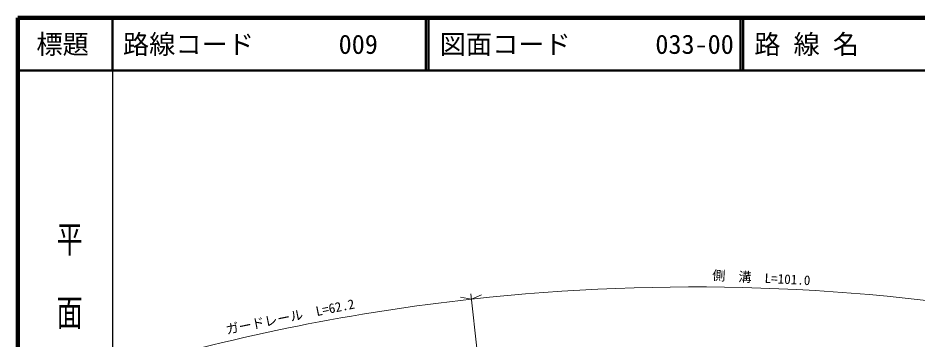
# Model space of a CAD drawing. Units: millimetres, scale not verified. Extents: x 40000 to 680000, y 20000 to 380000.
# Drawn here: x 40000 to 211412, y 318859 to 380000 of the extents above; entities that cross this region are included whole.
import ezdxf
from ezdxf.enums import TextEntityAlignment as Align

# ---------------------------------------------------------------- set-up
doc = ezdxf.new("R2010")
doc.units = ezdxf.units.MM
doc.header["$LTSCALE"] = 1000
for name, color, linetype, lineweight in [('M-STR-HTXT', 7, 'Continuous', 13), ('M-TTL', 2, 'Continuous', 140), ('M-TTL-BAND', 7, 'Continuous', 25), ('M-TTL-LINE', 7, 'Continuous', 50)]:
    doc.layers.add(name, color=color, linetype=linetype, lineweight=lineweight)
doc.layers.add('M-TTL-TXT', color=7, linetype='Continuous')
doc.styles.add('@ＭＳ ゴシック', font='')
doc.styles.add('ＭＳ ゴシック', font='')
doc.styles.get('@ＭＳ ゴシック').set_extended_font_data('@MS Gothic')
doc.styles.get('ＭＳ ゴシック').set_extended_font_data('MS Gothic')

msp = doc.modelspace()

# ---------------------------------------------------------------- linework, layer by layer
at = {"layer": 'M-STR-HTXT'}
for p, q in [((126342, 327446), (127550, 316512)), ((126452, 326452), (124398, 326829)), ((126452, 326452), (128374, 327267))]:
    msp.add_line(p, q, dxfattribs=at)
for start, end in [(79.85431, 96.30075), (96.30075, 106.28896)]:
    msp.add_arc((168705, -56223), 385000, start, end, dxfattribs=at)
at = {"layer": 'M-TTL'}
for p, q in [((40000, 380000), (40000, 20000)), ((680000, 380000), (40000, 380000))]:
    msp.add_line(p, q, dxfattribs=at)
at = {"layer": 'M-TTL-BAND'}
msp.add_line((58000, 370000), (58000, 20000), dxfattribs=at)
at = {"layer": 'M-TTL-LINE'}
for p, q in [((58000, 380000), (58000, 370000)), ((117750, 380000), (117750, 370000)), ((118250, 380000), (118250, 370000)), ((177750, 380000), (177750, 370000)), ((178250, 380000), (178250, 370000)), ((40000, 370000), (680000, 370000))]:
    msp.add_line(p, q, dxfattribs=at)

# ---------------------------------------------------------------- texts
at = {"layer": 'M-STR-HTXT', "style": 'ＭＳ ゴシック'}
for s, rotation, p in [('側\u3000溝\u3000L=101.0', 356.907, (181647, 329060)), ('ガードレール\u3000L=62.2', 11.426, (92172, 321682))]:
    msp.add_text(s, height=1833, rotation=rotation, dxfattribs=at).set_placement(p, align=Align.BOTTOM_CENTER)
at = {"layer": 'M-TTL-BAND', "style": '@ＭＳ ゴシック', "width": 1.4}
msp.add_text('平  面  図', height=3666, rotation=270, dxfattribs=at).set_placement((49777, 306475), align=Align.MIDDLE_RIGHT)
at = {"layer": 'M-TTL-TXT', "style": 'ＭＳ ゴシック'}
msp.add_text('標題', height=3666, dxfattribs=at).set_placement((48500, 375000), align=Align.MIDDLE_CENTER)
for s, p in [('路線コード', (60000, 375000)), ('図面コード', (120380, 375000)), ('路 線 名', (180380, 375000)), ('009', (101142, 375000)), ('033-00', (161521, 375000))]:
    msp.add_text(s, height=3666, dxfattribs=at).set_placement(p, align=Align.MIDDLE_LEFT)

doc.saveas('drawing.dxf')
